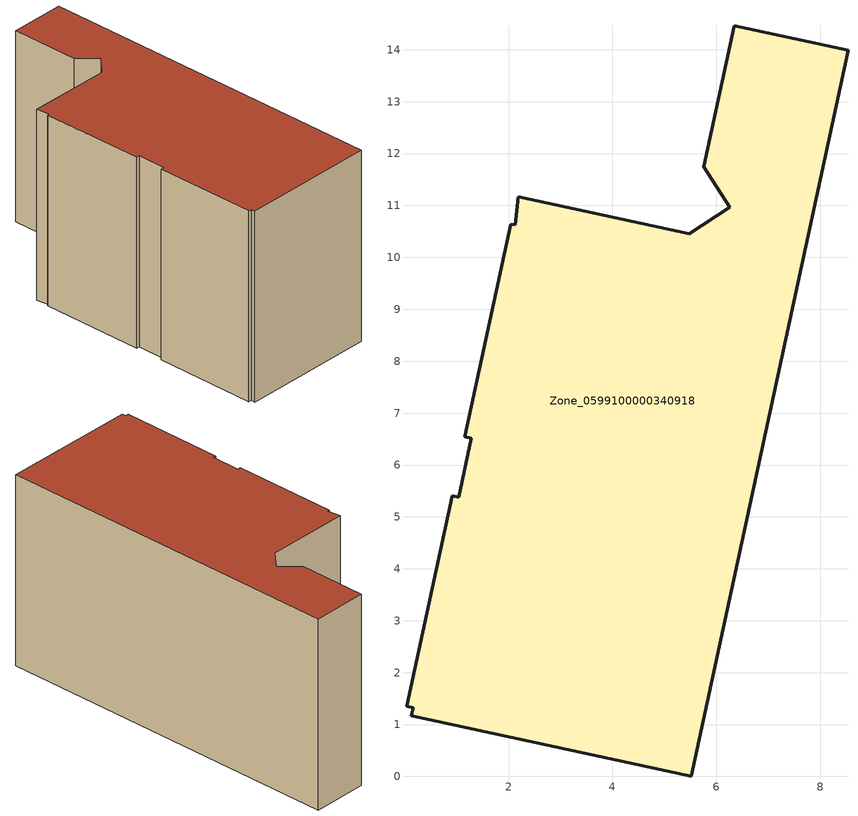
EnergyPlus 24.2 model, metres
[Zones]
Zone_0599100000340918
 floor ground (C_G): 2.12,10.63 2.18,11.17 5.48,10.46 6.26,10.97 5.76,11.75 6.35,14.47 8.54,13.99 5.52,0 0.13,1.17 0.16,1.33 0.03,1.35 0.91,5.41 1.04,5.38 1.28,6.52 1.16,6.54 2.04,10.64 z0
 wall outside (C_F): 8.54,13.99 6.35,14.47 5.76,11.75 6.26,10.97 5.48,10.46 2.18,11.17 2.12,10.63 2.04,10.64 1.16,6.54 1.28,6.52 1.04,5.38 0.91,5.41 0.03,1.35 0.16,1.33 0.13,1.17 5.52,0 8.54,13.99 z0:7.81
 roof outside (C_R): 1.28,6.52 1.04,5.38 0.91,5.41 0.03,1.35 0.16,1.33 0.13,1.17 5.52,0 8.54,13.99 6.35,14.47 5.76,11.75 6.26,10.97 5.48,10.46 2.18,11.17 2.12,10.63 2.04,10.64 1.16,6.54 z7.81
[BUILDING]
Pand.0599100000340918: North Axis=0; Terrain=City; Loads Convergence Tolerance Value=0.04; Temperature Convergence Tolerance Value=0.4; Solar Distribution=FullExterior; Maximum Number of Warmup Days=25; Minimum Number of Warmup Days=1
[Site:Location]
Rotterdam.The.Hague.AP_ZH_NLD Design_Conditions: Latitude=51.96; Longitude=4.45; Time Zone=1; Elevation=-4.5
[SITE:GROUNDTEMPERATURE:BUILDINGSURFACE]
18, 18, 18, 18, 18, 18, 18, 18, 18, 18, 18, 18
[MATERIAL] Thermal Absorptance=0.9; Solar Absorptance=0.7; Visible Absorptance=0.7
Name | Roughness | Thickness | Conductivity | Density | Specific Heat
G.TC.1992-2005 | MediumSmooth | 0.15 | 0.06 | 540 | 1210
F.TC.1992-2005 | Rough | 0.3 | 0.12 | 1920 | 840
R.TC.1992-2005 | MediumRough | 0.2 | 0.08 | 1500 | 1000
[CONSTRUCTION]
C_G: G.TC.1992-2005
C_F: F.TC.1992-2005
C_R: R.TC.1992-2005
[ZONE]
Zone_0599100000340918: Type=1; Multiplier=1; Ceiling Height=Autocalculate; Volume=Autocalculate; Floor Area=autocalculate; Part of Total Floor Area=Yes
[ZONEINFILTRATION:DESIGNFLOWRATE]
Infil_Zone_0599100000340918: Zone or ZoneList or Space or SpaceList=Zone_0599100000340918; Schedule=AlwaysOn; Design Flow Rate Calculation Method=Flow/Area; Flow Rate per Floor Area=0.0015; Constant Term Coefficient=1; Temperature Term Coefficient=0; Velocity Term Coefficient=0; Velocity Squared Term Coefficient=0
[HVACTEMPLATE:ZONE:IDEALLOADSAIRSYSTEM]
Zone_0599100000340918: Maximum Heating Supply Air Temperature=50; Minimum Cooling Supply Air Temperature=13; Maximum Heating Supply Air Humidity Ratio=0.0156; Minimum Cooling Supply Air Humidity Ratio=0.0077; Heating Limit=NoLimit; Cooling Limit=NoLimit; Dehumidification Control Type=ConstantSensibleHeatRatio; Cooling Sensible Heat Ratio=0.7; Dehumidification Setpoint=60; Humidification Control Type=None; Humidification Setpoint=30; Outdoor Air Method=None; Outdoor Air Flow Rate per Person=0.00944; Outdoor Air Flow Rate per Zone Floor Area=0; Outdoor Air Flow Rate per Zone=0; Demand Controlled Ventilation Type=None; Outdoor Air Economizer Type=NoEconomizer; Heat Recovery Type=None; Sensible Heat Recovery Effectiveness=0.7; Latent Heat Recovery Effectiveness=0.65
[ZONECONTROL:THERMOSTAT]
ThermostatControl_Zone_0599100000340918: Zone or ZoneList=Zone_0599100000340918; Control Type Schedule=DualSetpointControlType; Control 1=Thermostat_Zone_0599100000340918; Temperature Difference Between Cutout And Setpoint=0
[THERMOSTATSETPOINT:DUALSETPOINT]
Thermostat_Zone_0599100000340918: Heating Setpoint Temperature Schedule=HeatingSetpoint_Zone_0599100000340918; Cooling Setpoint Temperature Schedule=CoolingSetpoint_Zone_0599100000340918
[SCHEDULE:COMPACT]
HeatingSetpoint_Zone_0599100000340918: Through: 12/31, For: AllDays, Until: 24:00, 21
CoolingSetpoint_Zone_0599100000340918: Through: 12/31, For: AllDays, Until: 24:00, 24
DualSetpointControlType: Through: 12/31, For: AllDays, Until: 24:00, 4
AlwaysOn: Through: 12/31, For: AllDays, Until: 24:00, 1
